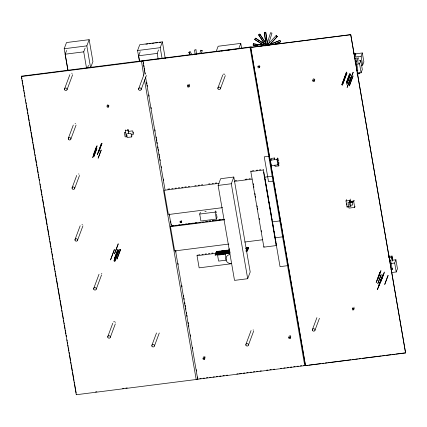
<?xml version="1.0" encoding="UTF-8"?>
<svg xmlns="http://www.w3.org/2000/svg" width="427" height="427" viewBox="0 0 427 427"><rect width="100%" height="100%" fill="white"/><g stroke="black" fill="none" stroke-linecap="round" stroke-linejoin="round"><path stroke-width="0.64" d="M97.052 145.596L92.707 157.627L97.084 146.253M93.219 155.182L96.534 146.312M96.71 148.511L93.828 156.629L96.961 148.575M101.45 143.931L97.265 154.787L101.194 143.867M101.055 150.01L98.141 158.22L101.311 150.074M101.834 143.189L98.359 152.898L102.069 143.296M114.244 249.576L110.518 259.963L114.5 249.64M117.724 250.569L113.988 260.982L117.98 250.633M117.943 249.651L114.393 258.805L117.687 249.587M118.215 243.587L114.516 253.873L118.226 244.292M119.352 249.501L114.73 261.532L119.101 249.437M120.467 249.331L116.934 259.184L120.718 249.395M346.254 72.494L341.781 84.877L346.719 71.992M347.044 73.028L342.369 85.203L346.788 72.964M343.03 82.107L346.126 73.834M349.558 73.711L346.302 82.843L349.814 73.775M350.466 73.951L346.772 84.236L350.716 74.015M350.572 77.799L347.108 87.487L351.047 77.271M353.033 72.206L348.443 84.904L353.289 72.27M352.697 76.545L349.339 85.939L353.177 75.995M379.881 272.207L376.171 282.535L380.137 272.271M380.761 270.702L377.42 280.064L381.017 270.766M382.026 277.587L377.383 289.682L381.775 277.523M381.017 274.62L377.804 283.629L381.268 274.689M382.165 276.242L378.354 286.853L382.192 276.92M383.366 274.374L378.888 286.015L383.11 274.31M384.305 272.004L380.953 281.388L384.332 272.688M387.956 275.383L384.711 284.473L388.207 275.447M261.094 46.335L253.195 45.257L253.28 43.858L263.897 45.209M253.195 45.257L253.36 43.767M277.262 36.557L276.178 35.521L277.262 36.557L269.362 45.043M199.841 53.354L200.813 50.237L202.211 50.68L201.245 53.791M266.555 45.609L270.558 32.692L271.962 33.13L268.145 45.438M196.996 379.4L76.268 394.74L21.35 76.545L21.494 76.155L251.503 46.853L251.359 47.237M67.962 70.626L64.189 48.753L66.511 42.545L89.152 39.668L92.926 61.541L90.604 67.749L86.83 45.876L89.152 39.668M68.064 70.823L65.198 54.202L66.591 50.477M64.52 88.965L69.857 74.688M67.06 89.617L72.633 74.714M86.478 67.829L83.724 51.848L85.117 48.123M87.508 67.888L88.437 65.4M68.304 138.407L73.3 125.047M70.845 139.058L76.065 125.09M72.088 187.848L76.727 175.433M74.629 188.499L79.502 175.46M108.965 105.789L108.479 107.081L107.246 107.241L107.038 106.045L107.524 104.754M108.479 107.081L108.277 105.891L108.597 105.026M139.458 61.488L137.574 50.546L139.746 44.728L162.393 41.851L165.276 58.579M139.661 61.52L138.668 55.766L140.189 51.694M141.449 60.912L143.659 75.184M74.997 239.616L80.169 225.787M142.079 61.2L142.223 60.815M145.089 74.33L142.997 60.714M77.538 240.268L82.939 225.835M138.631 88.821L143.851 74.853M127.273 135.866L126.178 136.005L125.276 130.785L125.602 129.909M141.172 89.473L146.392 75.504M128.58 133.699L128.015 130.432L128.34 129.562L127.246 129.701M158.187 59.166L157.195 53.412L158.497 49.922M162.105 58.606L160.216 47.669L162.393 41.851M131.607 136.923L130.982 133.315L126.456 133.891L127.075 137.499L131.607 136.923L132.039 135.759M93.7 288.492L99.037 274.214M96.24 289.143L101.578 274.865M189.588 85.379L189.006 86.932L187.773 87.092L187.565 85.896L188.147 84.343M189.006 86.932L188.803 85.742L189.38 84.188M76.268 394.74L76.412 394.356M107.775 336.625L112.771 323.266M216.105 51.688L218.133 46.26L240.775 43.378L241.666 48.529M110.315 337.277L115.311 323.917M217.887 88.026L222.761 74.987M220.428 88.672L225.301 75.638M228.845 244.052L174.654 250.937L170.469 226.678L170.731 225.979M238.746 48.811L240.775 43.378M181.438 222.542L181.416 220.86L181.438 222.542L180.205 222.702L180.183 221.015M180.205 222.702L180.386 222.211M249.96 47.045L304.734 365.635L304.878 365.245M142.106 61.125L350.732 34.608L405.591 352.964L305.449 365.688L250.702 47.029M216.478 214.114L217.023 217.279L216.356 219.062L200.914 221.026L199.713 214.06L200.38 212.278M151.863 345.379L156.506 332.964M259.915 66.281L259.386 67.701L258.148 67.861L257.945 66.665L258.298 65.721M154.409 346.03L159.282 332.991M259.386 67.701L259.178 66.511L259.536 65.561M218.128 185.43L220.642 178.71L233.815 177.034L250.206 271.994L247.692 278.719L234.519 280.39L218.128 185.43L231.301 183.754L233.815 177.034M230.527 263.854L199.137 267.846L197.044 255.714L197.301 255.015M216.356 219.062L215.155 212.102L215.598 210.911M216.756 251.631L215.171 255.084L216.414 251.471M215.171 255.084L216.446 251.668M215.48 255.042L216.724 251.428M216.163 254.754L217.749 251.3C217.797 251.914 215.838 255.741 216.473 254.716M216.201 254.951L217.476 251.54M216.51 254.914L217.786 251.498M218.816 251.37L217.231 254.823L218.469 251.209M217.231 254.823L218.507 251.407M217.535 254.78L218.779 251.167M219.841 251.236L218.256 254.689L219.499 251.076M218.256 254.689L219.537 251.279M218.565 254.652L219.809 251.039M219.254 254.359L220.839 250.905C220.887 251.524 218.928 255.351 219.563 254.321M219.286 254.561L220.562 251.145M219.595 254.519L220.871 251.108M276.226 243.641L276.221 245.578L263.87 247.148L250.825 171.574L251.055 170.955M221.901 250.975L220.316 254.428L221.56 250.814M220.316 254.428L221.592 251.017M220.626 254.391L221.869 250.777M222.931 250.846L221.346 254.3L222.59 250.686M221.346 254.3L222.622 250.884M221.656 254.257L222.894 250.644M222.339 253.969L223.924 250.516C223.972 251.129 222.013 254.956 222.648 253.932M222.376 254.166L223.652 250.756M222.686 254.129L223.962 250.713M223.711 253.996L224.992 250.585L223.406 254.038L224.645 250.425M223.406 254.038L224.682 250.622M226.016 250.452L224.431 253.905L225.675 250.291M224.431 253.905L225.712 250.494M224.741 253.868L225.984 250.254M227.047 250.323L225.461 253.777L226.705 250.163M225.461 253.777L226.737 250.361M225.771 253.734L227.015 250.121M226.459 253.446L228.045 249.992C228.093 250.606 226.134 254.433 226.764 253.408M226.491 253.643L227.767 250.227M226.801 253.606L228.077 250.19M229.107 250.062L227.522 253.515L228.765 249.902M227.522 253.515L228.797 250.099M227.831 253.473L229.069 249.859M229.71 251.065L228.552 253.382L229.582 250.339M228.552 253.382L229.614 250.537M228.861 253.344L229.464 251.439M229.886 253.211L229.545 253.051L229.972 251.914M229.582 253.254L230.004 252.111M276.221 245.578L263.176 170.005L263.406 169.386M278.244 163.877L277.876 164.854L271.321 165.687L270.376 160.194L270.739 159.223M288.545 265.551L280.027 266.645L264.697 176.842M277.876 164.854L276.931 159.362L277.294 158.39M204.469 359.337L204.261 358.141L204.843 356.593L205.051 357.783L204.469 359.337L203.231 359.491L203.028 358.301L203.61 356.748M278.148 158.497L277.678 159.757L278.735 165.906L275.095 166.365L274.881 165.137M245.835 248.813L246.262 247.676M246.144 248.776L246.571 247.639M246.176 248.973L246.603 247.836M144.454 79.785L196.196 379.576L197.738 379.379L197.914 378.914M246.011 250.959L247.596 247.505C247.644 248.124 245.685 251.951 246.32 250.921M246.048 251.161L247.324 247.745M246.358 251.119L247.633 247.708M248.663 247.575L247.078 251.028L248.317 247.414M278.735 165.906L279.05 165.062M247.078 251.028L248.354 247.612M247.382 250.991L248.626 247.377M314.811 79.625L314.181 81.306L312.948 81.466L312.74 80.271L313.37 78.589M314.181 81.306L313.978 80.116L314.395 78.995M272.303 221.901L280.822 220.802M263.87 247.148L264.099 246.528M405.591 352.964L350.732 34.608M245.861 344.482L251.087 330.514M354.229 56.807L355.445 53.546L353.46 53.802M354.698 57.437L355.921 54.176M248.407 345.133L253.627 331.165M356.529 70.412L357.853 70.247L356.305 61.296L357.527 58.04L354.88 58.376M358.659 57.672L357.639 60.388L358.194 63.58M361.333 65.347L362.656 65.176L361.114 56.231L362.331 52.969L354.394 53.978M357.127 73.289L361.098 72.787L359.55 63.836L360.772 60.575L358.787 60.831M357.084 74.042L359.07 73.791L359.475 72.707M362.656 65.176L363.879 61.92L362.331 52.969M361.098 72.787L362.315 69.526L360.772 60.575M290.814 336.722L290.189 338.403L288.951 338.558L288.748 337.367L289.373 335.686M290.189 338.403L289.981 337.207L290.611 335.526M350.38 199.062L349.852 200.471L350.903 206.545L347.055 207.036L346.003 200.957L346.532 199.548M347.055 207.036L347.402 206.097M353.3 200.295L352.964 201.202L349.729 201.613M353.727 201.704L347.994 202.435L348.971 208.114L354.704 207.383L353.727 201.704L354.245 200.322M354.704 207.383L355.05 206.46M312.425 329.612L316.903 317.64M314.971 330.258L319.444 318.286M305.449 365.688L305.62 365.224M354.282 308.331L353.727 309.821L352.494 309.975L352.286 308.785L352.659 307.792M353.727 309.821L353.524 308.625L354.079 307.141M391.431 257.678L392.045 256.051L388.735 256.472M390.918 269.656L392.242 269.49L390.7 260.539L391.917 257.278L388.607 257.7M392.242 269.49L392.648 268.402M391.596 272.554L396.229 271.967L394.681 263.016L395.904 259.76L391.933 260.262M396.229 271.967L397.446 268.706L395.904 259.76M200.813 50.237L202.211 50.68M265.066 46.004L254.636 39.433L255.421 38.163L264.201 43.698M195.95 49.852L196.617 54.325M266.154 45.257L264.302 32.441L265.743 32.26L267.355 43.111M264.26 32.489L265.743 32.26M266.96 45.486L276.178 35.521M270.243 44.04L277.262 36.498M255.421 38.163L266.875 45.497M254.636 39.433L263.491 44.899M190.271 54.597L188.899 52.372L190.33 54.544M190.031 51.656L192.182 54.918M265.754 45.742L258.645 34.822L264.382 43.511M264.302 32.441L265.914 43.292L259.781 34.107L267.307 45.513M188.835 52.425L190.09 51.603M258.586 34.875L259.84 34.053M269.795 44.493L280.043 40.378L280.608 41.771L273.371 44.68M267.393 45.54L280.043 40.378M274.572 44.114L280.608 41.771M64.189 48.753L86.83 45.876M65.198 54.202L83.724 51.848M145.901 44.178L147.827 43.933M149.114 43.767L151.046 43.522M152.332 43.357L154.264 43.111M155.551 42.951L157.478 42.705M159.41 42.46L160.696 42.294M137.574 50.546L160.216 47.669M138.668 55.766L157.195 53.412M195.993 49.804L194.509 50.039L195.176 54.507M218.042 51.443L219.339 51.277M221.277 51.032L222.574 50.866M224.511 50.621L225.808 50.455M227.746 50.21L229.689 49.964M231.631 49.719L232.923 49.553M234.866 49.308L236.158 49.142M21.35 76.545L142.821 61.178M250.532 47.493L350.674 34.763M257.945 66.665L259.178 66.511M354.495 57.069L361.114 56.231M354.981 61.467L356.305 61.296M356.908 64.173L359.55 63.836M187.565 85.896L188.803 85.742M107.038 106.045L108.277 105.891M312.74 80.271L313.978 80.116M125.276 130.785L128.015 130.432M128.367 131.399L132.632 130.859L133.267 134.548L131.441 134.777M125.57 132.274L124.348 132.429L125.116 136.886L126.947 136.651M269.394 156.191L264.244 156.842L268.535 181.705L273.68 181.048M270.376 160.194L276.931 159.362M252.357 170.789L253.659 170.624M256.259 170.293L257.556 170.127M259.509 169.882L260.806 169.716M250.825 171.574L263.176 170.005M167.752 189.166L169.732 188.91M171.718 188.659L173.042 188.494M175.022 188.238L176.346 188.072M178.326 187.821L179.65 187.65M181.63 187.4L182.953 187.234M184.934 186.978L186.257 186.812M188.238 186.562L189.561 186.391M194.851 185.718L196.169 185.553M198.155 185.302L199.473 185.131M201.459 184.88L202.777 184.715M208.728 183.957L210.047 183.786M212.032 183.535L213.351 183.37M215.336 183.119L216.654 182.948M235.16 180.594L236.483 180.429M245.077 179.335L247.057 179.084M249.037 178.833L250.361 178.662M264.58 177.152L272.944 176.089M219.04 183.311L164.187 190.282L168.377 214.546L222.568 207.655M234.242 181.379L252.085 179.11M204.885 211.707L206.172 211.541M199.713 214.06L215.155 212.102M179.997 221.506L181.235 221.351M346.003 200.957L349.852 200.471M349.697 201.539L352.2 201.218M172.049 225.808L173.373 225.643M175.358 225.392L176.677 225.221M178.662 224.97L179.98 224.799M181.966 224.549L183.284 224.383M185.27 224.132L186.588 223.962M188.574 223.711L189.892 223.54M191.878 223.289L193.201 223.124M195.182 222.867L196.505 222.702M198.486 222.451L199.809 222.28M205.755 221.528L207.079 221.357M209.059 221.106L210.383 220.94M212.363 220.684L213.687 220.519M215.667 220.268L216.991 220.097M218.971 219.846L220.295 219.681M222.275 219.425L223.599 219.259M171.996 225.963L197.765 222.691M199.089 222.52L201.069 222.27M202.393 222.099L204.378 221.848M205.697 221.682L207.682 221.432M209 221.261L210.986 221.01M212.304 220.839L224.202 219.329M170.469 226.678L224.661 219.788M275.047 237.812L283.411 236.745M244.708 242.034L262.552 239.766M229.566 248.877L229.053 248.946L229.139 249.443L229.651 249.379M198.614 254.85L199.921 254.684M201.88 254.433L203.188 254.268M205.152 254.017L206.46 253.851M208.419 253.606L209.732 253.435M211.691 253.19L212.998 253.024M222.157 251.861L223.465 251.69M225.424 251.444L226.732 251.273M197.044 255.714L228.434 251.727L228.653 253.003M215.133 254.887L215.443 254.844M217.194 254.625L217.503 254.583M218.224 254.492L218.533 254.455M220.284 254.23L220.588 254.193M221.309 254.097L221.618 254.06M223.369 253.835L223.679 253.798M224.399 253.707L224.709 253.67M225.429 253.574L225.739 253.537M227.484 253.312L227.794 253.275M228.514 253.184L228.824 253.147M229.545 253.051L229.854 253.014M247.041 250.83L247.35 250.788M389.376 260.705L390.7 260.539M391.372 263.438L394.681 263.016M352.286 308.785L353.524 308.625M288.748 337.367L289.981 337.207M203.028 358.301L204.261 358.141M95.547 391.922L96.865 391.756M122.592 388.485L123.915 388.319M125.89 388.068L127.214 387.897M199.788 378.674L201.112 378.509M203.097 378.253L204.416 378.087M206.401 377.836L207.725 377.665M209.71 377.415L211.034 377.244M213.02 376.993L214.338 376.827M216.324 376.571L217.647 376.406M219.633 376.155L220.956 375.984M222.937 375.733L224.26 375.563M226.246 375.312L227.57 375.146M236.83 373.967L238.154 373.801M239.478 373.63L241.458 373.379M243.443 373.129L244.767 372.958M246.753 372.707L248.076 372.536M250.062 372.285L251.38 372.12M253.366 371.864L254.689 371.698M256.675 371.447L257.999 371.276M259.979 371.026L261.303 370.855M266.597 370.182L267.921 370.017M269.901 369.766L271.225 369.595M273.211 369.344L274.534 369.174M280.486 368.421L281.809 368.25M283.795 367.999L285.119 367.828M287.099 367.578L288.422 367.412M290.408 367.156L291.732 366.99M293.717 366.734L295.041 366.569M297.021 366.318L298.345 366.147M300.33 365.896L301.654 365.726M303.64 365.475L304.963 365.309M197.685 379.235L307.483 365.282M308.801 365.117L320.661 363.607M321.979 363.441L323.954 363.19M325.273 363.025L327.247 362.769M328.566 362.603L350.967 359.758M352.286 359.587L354.261 359.337M355.579 359.171L357.554 358.92M358.872 358.749L360.847 358.499M362.165 358.333L381.274 355.904M382.592 355.739L384.567 355.488M385.885 355.317L391.153 354.65M392.472 354.479L394.452 354.229M395.765 354.063L404.993 352.889M253.28 43.858L265.135 45.475M253.275 45.166L257.881 45.796M392.045 256.051L392.813 260.523M391.917 257.278L392.578 261.116M358.845 72.515L359.07 73.791M388.826 254.775L389.376 257.972M350.588 200.274L350.802 201.491M346.788 203.711L346.986 204.832M278.361 159.73L278.569 160.958M278.783 162.185L278.996 163.413M277.475 157.905L277.79 159.73M274.54 157.744L274.742 158.908M274.31 159.218L274.107 158.054L271.017 158.444L271.321 160.189M250.59 47.338L305.508 365.533M263.859 172.012L264.921 178.15M265.108 179.244L265.338 180.557M265.482 181.411L265.791 183.183M265.936 184.016L266.608 187.933M266.811 189.102L267.489 193.041M267.622 193.799L268.295 197.712M268.514 198.955L268.748 200.322M268.967 201.587L269.533 204.891M269.757 206.188L270.451 210.153M270.659 211.413L271.236 214.728M271.449 215.977L271.689 217.359M271.898 218.587L272.143 219.985M272.351 221.197L273.387 227.212M273.59 228.37L273.84 229.843M274.038 230.975L275.543 239.702M275.773 241.015L275.997 242.328M253.243 183.631L253.467 184.934M253.665 186.071L253.894 187.384M254.935 193.415L255.159 194.717M255.367 195.929L255.608 197.327M257.07 205.782L257.3 207.111M257.524 208.413L257.748 209.726M259.21 218.197L259.451 219.585M261.351 230.591L261.575 231.893M231.301 183.754L247.692 278.719M228.803 251.663L229.027 252.944M216.041 211.584L216.259 212.849M143.333 62.689L143.563 64.002M143.787 65.315L144.016 66.633M144.246 67.946L144.812 71.234M145.036 72.547L145.265 73.866M146.739 82.411L146.968 83.724M147.192 85.042L147.422 86.355M148.895 94.901L149.124 96.214M151.051 107.39L151.281 108.709M154.91 129.744L155.134 131.062M156.159 136.976L156.383 138.295M156.613 139.608L156.837 140.921M157.067 142.239L157.291 143.552M157.862 146.84L158.086 148.153M158.316 149.466L158.54 150.784M159.106 154.072L159.335 155.385M159.559 156.698L159.789 158.017M160.013 159.33L160.242 160.643M161.262 166.562L161.491 167.875M163.418 179.052L163.648 180.37M169.434 213.895L169.658 215.213M170.683 221.127L170.907 222.446M171.136 223.759L171.36 225.072M175.785 250.713L176.015 252.026M177.942 263.203L178.171 264.521M181.801 285.556L182.03 286.875M183.503 295.42L183.733 296.733M183.957 298.046L184.186 299.364M184.752 302.652L184.976 303.965M185.206 305.278L185.43 306.597M185.66 307.91L185.884 309.223M186.455 312.511L186.679 313.829M186.909 315.142L187.133 316.455M188.158 322.374L188.382 323.687M188.611 325.006L188.835 326.319M190.314 334.864L190.538 336.177M192.465 347.354L192.694 348.672M196.324 369.707L196.553 371.026M197.573 376.94L197.802 378.253M145.543 76.961L165.062 190.036M169.257 214.365L171.302 226.198M175.502 250.521L197.738 379.379M133.192 132.044L133.405 133.277M128.452 130.219L128.794 132.173M21.494 76.155L21.948 78.787M22.177 80.1L22.401 81.418M22.631 82.731L22.855 84.044M23.085 85.363L23.65 88.651M23.88 89.964L24.104 91.277M24.334 92.595L24.558 93.908M24.787 95.221L25.012 96.539M25.577 99.822L25.807 101.14M26.036 102.453L26.261 103.772M26.49 105.085L26.714 106.398M26.944 107.716L27.509 110.999M27.734 112.317L27.963 113.63M28.187 114.943L29.212 120.862M29.436 122.175L30.915 130.726M31.139 132.039L32.617 140.584M32.842 141.903L33.071 143.216M33.295 144.529L34.315 150.448M34.544 151.761L34.768 153.074M34.998 154.393L35.222 155.706M35.452 157.019L36.471 162.938M36.701 164.251L36.925 165.569M37.154 166.882L37.379 168.195M37.608 169.514L38.174 172.802M38.403 174.115L38.627 175.428M38.857 176.746L39.081 178.059M39.311 179.372L39.535 180.69M40.106 183.978L40.33 185.291M40.56 186.604L40.784 187.923M41.013 189.236L41.579 192.524M41.803 193.837L42.033 195.15M42.262 196.468L42.486 197.781M42.716 199.099L43.735 205.013M43.96 206.326L45.438 214.877M45.662 216.19L47.141 224.735M47.365 226.054L47.594 227.367M47.819 228.68L48.843 234.599M49.068 235.912L49.297 237.231M49.521 238.544L49.751 239.857M49.975 241.175L50.541 244.457M50.77 245.776L50.994 247.089M51.224 248.402L51.448 249.72M51.678 251.033L51.907 252.346M52.131 253.665L52.697 256.953M52.927 258.266L53.151 259.579M53.38 260.897L53.605 262.21M53.834 263.523L54.4 266.811M54.629 268.129L54.853 269.442M55.083 270.755L55.307 272.074M55.537 273.387L56.102 276.675M56.332 277.988L56.556 279.306M56.786 280.619L57.805 286.533M58.029 287.851L59.961 299.028M60.186 300.341L61.664 308.886M61.888 310.205L62.118 311.518M62.342 312.831L63.367 318.75M63.591 320.063L63.82 321.382M64.045 322.695L64.274 324.008M64.498 325.326L65.069 328.609M65.294 329.927L65.523 331.24M65.747 332.558L65.977 333.871M66.201 335.184L66.431 336.503M66.996 339.785L67.22 341.104M67.45 342.417L67.674 343.73M67.904 345.048L68.133 346.361M68.357 347.674L68.923 350.962M69.153 352.28L69.377 353.593M69.606 354.906L70.626 360.826M70.855 362.139L71.079 363.457M71.309 364.77L72.328 370.689M72.558 372.002L74.031 380.548M74.255 381.861L74.485 383.179M74.714 384.492L76.187 393.037M265.701 32.308L267.692 45.71M113.577 321.899A1.313 1.244 20.5 0 1 114.559 321.771M115.023 321.99A1.313 1.244 20.5 0 1 115.375 322.358M101.647 273.291A1.313 1.244 20.5 0 1 101.823 273.755M81.963 224.298A1.313 1.244 20.5 0 1 82.422 224.517M78.525 173.928A1.313 1.244 20.5 0 1 78.99 174.141M75.088 123.552A1.313 1.244 20.5 0 1 75.552 123.771M71.656 73.182A1.313 1.244 20.5 0 1 72.12 73.396M253.115 329.841A1.313 1.244 20.5 0 1 253.462 330.21M223.342 74.229A1.313 1.244 20.5 0 1 224.789 74.319M231.322 263.518A4.724 4.483 20.5 0 1 225.92 259.632A4.724 4.483 20.5 0 1 229.779 254.567M352.28 202.398L349.387 202.766L349.836 205.344L352.723 204.976L352.28 202.398M225.296 254.166L217.578 255.149L218.608 261.11L226.326 260.134L225.296 254.166M107.855 337.431A1.313 1.244 20.5 0 0 110.107 337.714A1.313 1.244 20.5 0 0 109.168 335.707A1.313 1.244 20.5 0 0 107.855 337.431M93.78 289.298A1.313 1.244 20.5 0 0 96.032 289.581A1.313 1.244 20.5 0 0 95.093 287.574A1.313 1.244 20.5 0 0 93.78 289.298M75.083 240.422A1.313 1.244 20.5 0 0 77.33 240.705A1.313 1.244 20.5 0 0 76.396 238.698A1.313 1.244 20.5 0 0 75.083 240.422M72.168 188.654A1.313 1.244 20.5 0 0 74.421 188.937A1.313 1.244 20.5 0 0 73.481 186.93A1.313 1.244 20.5 0 0 72.168 188.654M68.384 139.213A1.313 1.244 20.5 0 0 70.636 139.496A1.313 1.244 20.5 0 0 69.697 137.489A1.313 1.244 20.5 0 0 68.384 139.213M64.605 89.771A1.313 1.244 20.5 0 0 66.852 90.054A1.313 1.244 20.5 0 0 65.918 88.047A1.313 1.244 20.5 0 0 64.605 89.771M151.948 346.185A1.313 1.244 20.5 0 0 154.195 346.468A1.313 1.244 20.5 0 0 153.261 344.461A1.313 1.244 20.5 0 0 151.948 346.185M245.947 345.288A1.313 1.244 20.5 0 0 248.194 345.571A1.313 1.244 20.5 0 0 247.26 343.564A1.313 1.244 20.5 0 0 245.947 345.288M312.511 330.413A1.313 1.244 20.5 0 0 314.758 330.701A1.313 1.244 20.5 0 0 313.824 328.694A1.313 1.244 20.5 0 0 312.511 330.413M138.716 89.627A1.313 1.244 20.5 0 0 140.963 89.91A1.313 1.244 20.5 0 0 140.029 87.903A1.313 1.244 20.5 0 0 138.716 89.627M217.967 88.827A1.313 1.244 20.5 0 0 220.22 89.115A1.313 1.244 20.5 0 0 219.281 87.108A1.313 1.244 20.5 0 0 217.967 88.827"/></g></svg>
